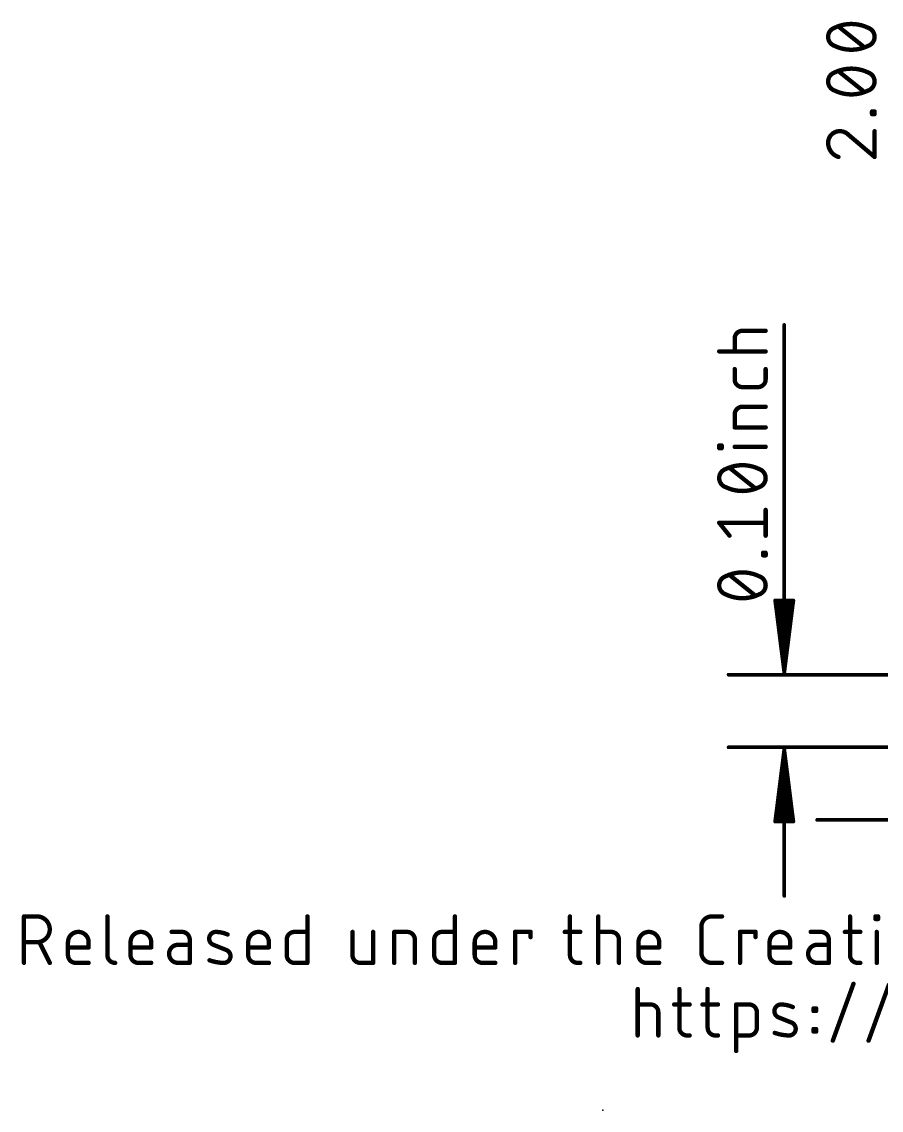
# Model space of a CAD drawing. Extents: x -33 to 53.6, y -13.2 to 65.9.
# Drawn here: x -33.02 to -2.96, y -12.7 to 25.39 of the extents above; entities that cross this region are included whole.
import ezdxf

# ---------------------------------------------------------------- set-up
doc = ezdxf.new("R2010")
doc.units = 0
for name, color, linetype in [('23', 53, 'CONTINUOUS'), ('47', 253, 'CONTINUOUS'), ('51', 253, 'CONTINUOUS')]:
    doc.layers.add(name, color=color, linetype=linetype)

msp = doc.modelspace()

# ---------------------------------------------------------------- linework, layer by layer
at = {"layer": '23'}
msp.add_point((-12.7, -12.7), dxfattribs=at)
at = {"layer": '47'}
for points, const_width in [([(-4.5905, 25.1754, 0.3205), (-4.8163, 24.8593)], 0.1524), ([(-4.0035, 25.3108, 0.1139), (-4.5905, 25.1754)], 0.1524), ([(-4.6072, 25.2096, 1), (-4.5738, 25.1411)], 0.0762), ([(-4.5782, 25.1393, 1), (-4.6029, 25.2114)], 0.0762), ([(-4.4313, 25.2503, 1), (-4.4789, 25.1908)], 0.0762), ([(-3.4165, 25.1754, 0.1139), (-4.0035, 25.3108)], 0.1524), ([(-4.0035, 25.3489, 1), (-4.0035, 25.2727)], 0.0762), ([(-4.0035, 25.2727, 1), (-4.0035, 25.3489)], 0.0762), ([(-3.1907, 24.8593, 0.3205), (-3.4165, 25.1754)], 0.1524), ([(-3.4041, 25.2114, 1), (-3.4288, 25.1393)], 0.0762), ([(-3.4332, 25.1411, 1), (-3.3998, 25.2096)], 0.0762), ([(-4.8163, 24.8593, 0.3205), (-4.5905, 24.5432)], 0.1524), ([(-4.7782, 24.8593, 1), (-4.8544, 24.8593)], 0.0762), ([(-4.8544, 24.8593, 1), (-4.7782, 24.8593)], 0.0762), ([(-3.4165, 24.5432, 0.3205), (-3.1907, 24.8593)], 0.1524), ([(-3.1526, 24.8593, 1), (-3.2288, 24.8593)], 0.0762), ([(-3.2288, 24.8593, 1), (-3.1526, 24.8593)], 0.0762), ([(-4.5905, 24.5432, 0.1139), (-4.0035, 24.4077)], 0.1524), ([(-4.5738, 24.5774, 1), (-4.6072, 24.5089)], 0.0762), ([(-4.6029, 24.5071, 1), (-4.5782, 24.5792)], 0.0762), ([(-4.0035, 24.4077, 0.1139), (-3.4165, 24.5432)], 0.1524), ([(-4.0035, 24.4458, 1), (-4.0035, 24.3696)], 0.0762), ([(-4.0035, 24.3696, 1), (-4.0035, 24.4458)], 0.0762), ([(-3.5757, 24.4683, 1), (-3.5281, 24.5278)], 0.0762), ([(-3.4288, 24.5792, 1), (-3.4041, 24.5071)], 0.0762), ([(-3.3998, 24.5089, 1), (-3.4332, 24.5774)], 0.0762), ([(-4.5905, 23.6122, 0.3205), (-4.8163, 23.2962)], 0.1524), ([(-4.0035, 23.7477, 0.1139), (-4.5905, 23.6122)], 0.1524), ([(-4.6072, 23.6465, 1), (-4.5738, 23.578)], 0.0762), ([(-4.5782, 23.5762, 1), (-4.6029, 23.6483)], 0.0762), ([(-4.4313, 23.6871, 1), (-4.4789, 23.6276)], 0.0762), ([(-3.4165, 23.6122, 0.1139), (-4.0035, 23.7477)], 0.1524), ([(-4.0035, 23.7858, 1), (-4.0035, 23.7096)], 0.0762), ([(-4.0035, 23.7096, 1), (-4.0035, 23.7858)], 0.0762), ([(-3.4041, 23.6483, 1), (-3.4288, 23.5762)], 0.0762), ([(-3.1907, 23.2962, 0.3205), (-3.4165, 23.6122)], 0.1524), ([(-3.4332, 23.578, 1), (-3.3998, 23.6465)], 0.0762), ([(-4.8163, 23.2962, 0.3205), (-4.5905, 22.9801)], 0.1524), ([(-4.7782, 23.2962, 1), (-4.8544, 23.2961)], 0.0762), ([(-4.8544, 23.2961, 1), (-4.7782, 23.2962)], 0.0762), ([(-3.4165, 22.9801, 0.3205), (-3.1907, 23.2962)], 0.1524), ([(-3.1526, 23.2962, 1), (-3.2288, 23.2961)], 0.0762), ([(-3.2288, 23.2962, 1), (-3.1526, 23.2961)], 0.0762), ([(-4.5905, 22.9801, 0.1139), (-4.0035, 22.8446)], 0.1524), ([(-4.5738, 23.0143, 1), (-4.6072, 22.9458)], 0.0762), ([(-4.6029, 22.944, 1), (-4.5782, 23.0161)], 0.0762), ([(-4.0035, 22.8446, 0.1139), (-3.4165, 22.9801)], 0.1524), ([(-4.0035, 22.8827, 1), (-4.0035, 22.8065)], 0.0762), ([(-4.0035, 22.8065, 1), (-4.0035, 22.8827)], 0.0762), ([(-3.5757, 22.9052, 1), (-3.5281, 22.9647)], 0.0762), ([(-3.4288, 23.0161, 1), (-3.4041, 22.944)], 0.0762), ([(-3.3998, 22.9458, 1), (-3.4332, 23.0143)], 0.0762), ([(-3.2429, 22.2471, 1), (-3.3191, 22.2471)], 0.0762), ([(-3.281, 22.2852, 1), (-3.281, 22.209)], 0.0762), ([(-3.281, 22.1949, 1), (-3.281, 22.1187)], 0.0762), ([(-3.3191, 22.1568, 1), (-3.2429, 22.1568)], 0.0762), ([(-3.1526, 22.2471, 1), (-3.2288, 22.2471)], 0.0762), ([(-3.2288, 22.1568, 1), (-3.1526, 22.1568)], 0.0762), ([(-3.1907, 22.209, 1), (-3.1907, 22.2852)], 0.0762), ([(-3.1907, 22.1187, 1), (-3.1907, 22.1949)], 0.0762), ([(-4.4099, 21.5593, 0.4142), (-4.8163, 21.1529)], 0.1524), ([(-4.0938, 21.4239, 0.2053), (-4.4099, 21.5593)], 0.1524), ([(-4.4099, 21.5974, 1), (-4.4099, 21.5212)], 0.0762), ([(-4.4099, 21.5212, 1), (-4.4099, 21.5974)], 0.0762), ([(-4.0691, 21.4529, 1), (-4.1185, 21.3948)], 0.0762), ([(-4.1214, 21.3976, 1), (-4.0662, 21.4501)], 0.0762), ([(-3.1526, 21.5593, 1), (-3.2288, 21.5593)], 0.0762), ([(-4.8163, 21.1529, 0.3252), (-4.4551, 20.6562)], 0.1524), ([(-4.7782, 21.1529, 1), (-4.8544, 21.1529)], 0.0762), ([(-4.8544, 21.1529, 1), (-4.7782, 21.1529)], 0.0762), ([(-4.4668, 20.62, 1), (-4.4433, 20.6925)], 0.0762), ([(-3.2288, 20.6562, 1), (-3.1526, 20.6562)], 0.0762), ([(-3.2154, 20.6272, 1), (-3.166, 20.6853)], 0.0762), ([(-7.8135, 14.5741, 0.4142), (-8.0844, 14.3031)], 0.1524), ([(-7.8135, 14.6122, 1), (-7.8135, 14.536)], 0.0762), ([(-7.8135, 14.536, 1), (-7.8135, 14.6122)], 0.0762), ([(-7.0007, 14.536, 1), (-7.0007, 14.6122)], 0.0762), ([(-6.3175, 14.7799, 1), (-6.3825, 14.7799)], 0.065), ([(-8.0463, 14.3031, 1), (-8.1225, 14.3031)], 0.0762), ([(-8.1225, 14.3031, 1), (-8.0463, 14.3031)], 0.0762), ([(-8.6263, 13.8897, 1), (-8.6263, 13.8135)], 0.0762), ([(-8.1225, 13.8516, 1), (-8.0463, 13.8516)], 0.0762), ([(-7.0007, 13.8135, 1), (-7.0007, 13.8897)], 0.0762), ([(-8.0463, 13.235, 1), (-8.1225, 13.235)], 0.0762), ([(-8.0844, 12.8738, 0.4142), (-7.8135, 12.6028)], 0.1524), ([(-8.0463, 12.8738, 1), (-8.1225, 12.8738)], 0.0762), ([(-7.2716, 12.6028, 0.4142), (-7.0007, 12.8738)], 0.1524), ([(-6.9626, 13.235, 1), (-7.0388, 13.235)], 0.0762), ([(-6.9626, 12.8738, 1), (-7.0388, 12.8738)], 0.0762), ([(-8.1225, 12.8738, 1), (-8.0463, 12.8738)], 0.0762), ([(-7.8135, 12.6409, 1), (-7.8135, 12.5647)], 0.0762), ([(-7.8135, 12.5647, 1), (-7.8135, 12.6409)], 0.0762), ([(-7.2716, 12.6409, 1), (-7.2716, 12.5647)], 0.0762), ([(-7.2716, 12.5647, 1), (-7.2716, 12.6409)], 0.0762), ([(-7.0388, 12.8738, 1), (-6.9626, 12.8738)], 0.0762), ([(-7.8135, 11.9168, 0.4142), (-8.0844, 11.6458)], 0.1524), ([(-7.8135, 11.9549, 1), (-7.8135, 11.8787)], 0.0762), ([(-7.8135, 11.8787, 1), (-7.8135, 11.9549)], 0.0762), ([(-7.0007, 11.8787, 1), (-7.0007, 11.9549)], 0.0762), ([(-8.0463, 11.6458, 1), (-8.1225, 11.6458)], 0.0762), ([(-8.1225, 11.6458, 1), (-8.0463, 11.6458)], 0.0762), ([(-8.0844, 11.2324, 1), (-8.0844, 11.1562)], 0.0762), ([(-8.1225, 11.1943, 1), (-8.0463, 11.1943)], 0.0762), ([(-7.0007, 11.1562, 1), (-7.0007, 11.2324)], 0.0762), ([(-8.5882, 10.5586, 1), (-8.6644, 10.5586)], 0.0762), ([(-8.6263, 10.5967, 1), (-8.6263, 10.5205)], 0.0762), ([(-8.6263, 10.5064, 1), (-8.6263, 10.4302)], 0.0762), ([(-8.6644, 10.4683, 1), (-8.5882, 10.4683)], 0.0762), ([(-8.4979, 10.5586, 1), (-8.5741, 10.5586)], 0.0762), ([(-8.5741, 10.4683, 1), (-8.4979, 10.4683)], 0.0762), ([(-8.536, 10.5205, 1), (-8.536, 10.5967)], 0.0762), ([(-8.536, 10.4302, 1), (-8.536, 10.5064)], 0.0762), ([(-8.0844, 10.5515, 1), (-8.0844, 10.4753)], 0.0762), ([(-7.0007, 10.4753, 1), (-7.0007, 10.5515)], 0.0762), ([(-7.8135, 9.8708, 0.1139), (-8.4005, 9.7353)], 0.1524), ([(-7.2265, 9.7353, 0.1139), (-7.8135, 9.8708)], 0.1524), ([(-7.8135, 9.9089, 1), (-7.8135, 9.8327)], 0.0762), ([(-7.8135, 9.8327, 1), (-7.8135, 9.9089)], 0.0762), ([(-8.4005, 9.7353, 0.3205), (-8.6263, 9.4192)], 0.1524), ([(-8.4172, 9.7696, 1), (-8.3838, 9.7011)], 0.0762), ([(-8.3882, 9.6993, 1), (-8.4129, 9.7714)], 0.0762), ([(-8.2413, 9.8102, 1), (-8.2889, 9.7507)], 0.0762), ([(-7.2141, 9.7714, 1), (-7.2388, 9.6993)], 0.0762), ([(-7.0007, 9.4192, 0.3205), (-7.2265, 9.7353)], 0.1524), ([(-7.2432, 9.7011, 1), (-7.2098, 9.7696)], 0.0762), ([(-8.6263, 9.4192, 0.3205), (-8.4005, 9.1032)], 0.1524), ([(-8.5882, 9.4192, 1), (-8.6644, 9.4192)], 0.0762), ([(-8.6644, 9.4192, 1), (-8.5882, 9.4192)], 0.0762), ([(-8.4005, 9.1032, 0.1139), (-7.8135, 8.9677)], 0.1524), ([(-8.3838, 9.1374, 1), (-8.4172, 9.0689)], 0.0762), ([(-8.4129, 9.0671, 1), (-8.3882, 9.1392)], 0.0762), ([(-7.8135, 8.9677, 0.1139), (-7.2265, 9.1032)], 0.1524), ([(-7.2265, 9.1032, 0.3205), (-7.0007, 9.4192)], 0.1524), ([(-7.2388, 9.1392, 1), (-7.2141, 9.0671)], 0.0762), ([(-7.2098, 9.0689, 1), (-7.2432, 9.1374)], 0.0762), ([(-6.9626, 9.4192, 1), (-7.0388, 9.4192)], 0.0762), ([(-7.0388, 9.4192, 1), (-6.9626, 9.4192)], 0.0762), ([(-7.8135, 9.0058, 1), (-7.8135, 8.9296)], 0.0762), ([(-7.8135, 8.9296, 1), (-7.8135, 9.0058)], 0.0762), ([(-7.3857, 9.0282, 1), (-7.3381, 9.0878)], 0.0762), ([(-6.9626, 8.3077, 1), (-7.0388, 8.3077)], 0.0762), ([(-8.5965, 7.8799, 1), (-8.6561, 7.8323)], 0.0762), ([(-8.6263, 7.8942, 1), (-8.6263, 7.818)], 0.0762), ([(-7.0007, 7.818, 1), (-7.0007, 7.8942)], 0.0762), ([(-8.2948, 7.3808, 1), (-8.2353, 7.4284)], 0.0762), ([(-7.0388, 7.4046, 1), (-6.9626, 7.4046)], 0.0762), ([(-7.0529, 6.8071, 1), (-7.1291, 6.8071)], 0.0762), ([(-7.091, 6.8452, 1), (-7.091, 6.769)], 0.0762), ([(-6.9626, 6.8071, 1), (-7.0388, 6.8071)], 0.0762), ([(-7.0007, 6.769, 1), (-7.0007, 6.8452)], 0.0762), ([(-7.091, 6.7549, 1), (-7.091, 6.6787)], 0.0762), ([(-7.1291, 6.7168, 1), (-7.0529, 6.7168)], 0.0762), ([(-7.0388, 6.7168, 1), (-6.9626, 6.7168)], 0.0762), ([(-7.0007, 6.6787, 1), (-7.0007, 6.7549)], 0.0762), ([(-7.8135, 6.1193, 0.1139), (-8.4005, 5.9838)], 0.1524), ([(-8.2413, 6.0588, 1), (-8.2889, 5.9992)], 0.0762), ([(-7.2265, 5.9838, 0.1139), (-7.8135, 6.1193)], 0.1524), ([(-7.8135, 6.1574, 1), (-7.8135, 6.0812)], 0.0762), ([(-7.8135, 6.0812, 1), (-7.8135, 6.1574)], 0.0762), ([(-8.4005, 5.9838, 0.3205), (-8.6263, 5.6678)], 0.1524), ([(-8.6263, 5.6678, 0.3205), (-8.4005, 5.3517)], 0.1524), ([(-8.5882, 5.6678, 1), (-8.6644, 5.6678)], 0.0762), ([(-8.4172, 6.0181, 1), (-8.3838, 5.9496)], 0.0762), ([(-8.3882, 5.9478, 1), (-8.4129, 6.0199)], 0.0762), ([(-7.2141, 6.0199, 1), (-7.2388, 5.9478)], 0.0762), ([(-7.0007, 5.6678, 0.3205), (-7.2265, 5.9838)], 0.1524), ([(-7.2265, 5.3517, 0.3205), (-7.0007, 5.6678)], 0.1524), ([(-7.2432, 5.9496, 1), (-7.2098, 6.0181)], 0.0762), ([(-6.9626, 5.6678, 1), (-7.0388, 5.6678)], 0.0762), ([(-8.6644, 5.6678, 1), (-8.5882, 5.6678)], 0.0762), ([(-8.4005, 5.3517, 0.1139), (-7.8135, 5.2162)], 0.1524), ([(-8.3838, 5.3859, 1), (-8.4172, 5.3174)], 0.0762), ([(-8.4129, 5.3156, 1), (-8.3882, 5.3877)], 0.0762), ([(-7.8135, 5.2162, 0.1139), (-7.2265, 5.3517)], 0.1524), ([(-7.3857, 5.2768, 1), (-7.3381, 5.3363)], 0.0762), ([(-7.2388, 5.3877, 1), (-7.2141, 5.3156)], 0.0762), ([(-7.2098, 5.3174, 1), (-7.2432, 5.3859)], 0.0762), ([(-7.0388, 5.6678, 1), (-6.9626, 5.6678)], 0.0762), ([(-7.8135, 5.2543, 1), (-7.8135, 5.1781)], 0.0762), ([(-7.8135, 5.1781, 1), (-7.8135, 5.2543)], 0.0762), ([(-6.637, 5.1441, 1), (-6.7015, 5.1359)], 0.065), ([(-6.6692, 5.1725, 1), (-6.6692, 5.1075)], 0.065), ([(-6.5777, 5.1433, 1), (-6.6423, 5.1367)], 0.065), ([(-6.4475, 5.1417, 1), (-6.5125, 5.1383)], 0.065), ([(-6.1875, 5.1383, 1), (-6.2525, 5.1417)], 0.065), ([(-6.0577, 5.1367, 1), (-6.1223, 5.1433)], 0.065), ([(-5.9985, 5.1359, 1), (-6.063, 5.1441)], 0.065), ([(-6.0308, 5.1075, 1), (-6.0308, 5.1725)], 0.065), ([(-8.3, 2.5725, 1), (-8.3, 2.5075)], 0.065), ([(-6.3822, 2.6091, 1), (-6.3178, 2.6009)], 0.065), ([(-6.3823, 2.6083, 1), (-6.3177, 2.6017)], 0.065), ([(-6.3825, 2.6033, 1), (-6.3175, 2.6067)], 0.065), ([(-6.3825, 2.6067, 1), (-6.3175, 2.6033)], 0.065), ([(-6.3825, 2.605, 1), (-6.3175, 2.605)], 0.065), ([(-6.3823, 2.6017, 1), (-6.3177, 2.6083)], 0.065), ([(-6.3822, 2.6009, 1), (-6.3178, 2.6091)], 0.065), ([(-8.3, 0.0325, 1), (-8.3, -0.0325)], 0.065), ([(-6.3175, -0.065, 1), (-6.3825, -0.065)], 0.065), ([(-6.3175, -0.0667, 1), (-6.3825, -0.0633)], 0.065), ([(-6.3175, -0.0633, 1), (-6.3825, -0.0667)], 0.065), ([(-4.49, 0.0325, 1), (-4.49, -0.0325)], 0.065), ([(-6.3178, -0.0609, 1), (-6.3822, -0.0691)], 0.065), ([(-6.3177, -0.0617, 1), (-6.3823, -0.0683)], 0.065), ([(-6.3177, -0.0683, 1), (-6.3823, -0.0617)], 0.065), ([(-6.3178, -0.0691, 1), (-6.3822, -0.0609)], 0.065), ([(-6.7015, -2.5959, 1), (-6.637, -2.6041)], 0.065), ([(-6.6692, -2.5675, 1), (-6.6692, -2.6325)], 0.065), ([(-6.6423, -2.5967, 1), (-6.5777, -2.6033)], 0.065), ([(-6.5125, -2.5983, 1), (-6.4475, -2.6017)], 0.065), ([(-6.2525, -2.6017, 1), (-6.1875, -2.5983)], 0.065), ([(-6.1223, -2.6033, 1), (-6.0577, -2.5967)], 0.065), ([(-6.063, -2.6041, 1), (-5.9985, -2.5959)], 0.065), ([(-6.0308, -2.6325, 1), (-6.0308, -2.5675)], 0.065), ([(-5.2, -2.5075, 1), (-5.2, -2.5725)], 0.065), ([(-6.3825, -5.2, 1), (-6.3175, -5.2)], 0.065)]:
    msp.add_lwpolyline(points, format="xyb", dxfattribs=dict(at, const_width=const_width))
for points, const_width in [([(-3.5519, 24.498), (-4.4551, 25.2205)], 0.1524), ([(-3.5519, 22.9349), (-4.4551, 23.6574)], 0.1524), ([(-3.281, 22.1568), (-3.281, 22.2471)], 0.1524), ([(-3.281, 22.2471), (-3.1907, 22.2471)], 0.1524), ([(-3.1907, 22.1568), (-3.281, 22.1568)], 0.1524), ([(-3.1907, 22.2471), (-3.1907, 22.1568)], 0.1524), ([(-4.0938, 21.4239), (-3.1907, 20.6562)], 0.1524), ([(-3.1907, 20.6562), (-3.1907, 21.5593)], 0.1524), ([(-7.8135, 14.5741), (-7.0007, 14.5741)], 0.1524), ([(-6.35, 2.605), (-6.35, 14.7799)], 0.13), ([(-8.0844, 13.8516), (-8.0844, 14.3031)], 0.1524), ([(-7.0007, 13.8516), (-8.6263, 13.8516)], 0.1524), ([(-8.0844, 12.8738), (-8.0844, 13.235)], 0.1524), ([(-7.0007, 13.235), (-7.0007, 12.8738)], 0.1524), ([(-7.2716, 12.6028), (-7.8135, 12.6028)], 0.1524), ([(-7.8135, 11.9168), (-7.0007, 11.9168)], 0.1524), ([(-8.0844, 11.1943), (-8.0844, 11.6458)], 0.1524), ([(-7.0007, 11.1943), (-8.0844, 11.1943)], 0.1524), ([(-8.6263, 10.4683), (-8.6263, 10.5586)], 0.1524), ([(-8.6263, 10.5586), (-8.536, 10.5586)], 0.1524), ([(-8.536, 10.4683), (-8.6263, 10.4683)], 0.1524), ([(-8.536, 10.5586), (-8.536, 10.4683)], 0.1524), ([(-7.0007, 10.5134), (-8.0844, 10.5134)], 0.1524), ([(-7.3619, 9.058), (-8.2651, 9.7805)], 0.1524), ([(-7.0007, 7.4046), (-7.0007, 8.3077)], 0.1524), ([(-8.2651, 7.4046), (-8.6263, 7.8561)], 0.1524), ([(-8.6263, 7.8561), (-7.0007, 7.8561)], 0.1524), ([(-7.091, 6.7168), (-7.091, 6.8071)], 0.1524), ([(-7.091, 6.8071), (-7.0007, 6.8071)], 0.1524), ([(-7.0007, 6.8071), (-7.0007, 6.7168)], 0.1524), ([(-7.0007, 6.7168), (-7.091, 6.7168)], 0.1524), ([(-7.3619, 5.3065), (-8.2651, 6.029)], 0.1524), ([(-6.35, 2.605), (-6.6692, 5.14)], 0.13), ([(-6.6692, 5.14), (-6.0308, 5.14)], 0.13), ([(-6.35, 2.605), (-6.61, 5.14)], 0.13), ([(-6.35, 2.605), (-6.48, 5.14)], 0.13), ([(-6.0308, 5.14), (-6.35, 2.605)], 0.13), ([(-6.22, 5.14), (-6.35, 2.605)], 0.13), ([(-6.09, 5.14), (-6.35, 2.605)], 0.13), ([(2.54, 2.54), (-8.3, 2.54)], 0.13), ([(2.54, 0), (-8.3, 0)], 0.13), ([(-6.35, -0.065), (-6.6692, -2.6)], 0.13), ([(-6.35, -0.065), (-6.61, -2.6)], 0.13), ([(-6.35, -0.065), (-6.48, -2.6)], 0.13), ([(-6.35, -0.065), (-6.35, -5.2)], 0.13), ([(-6.0308, -2.6), (-6.35, -0.065)], 0.13), ([(-6.22, -2.6), (-6.35, -0.065)], 0.13), ([(-6.09, -2.6), (-6.35, -0.065)], 0.13), ([(0, 0), (-4.49, 0)], 0.13), ([(-6.6692, -2.6), (-6.0308, -2.6)], 0.13), ([(-0.065, -2.54), (-5.2, -2.54)], 0.13)]:
    msp.add_lwpolyline(points, dxfattribs=dict(at, const_width=const_width))
at = {"layer": '51', "const_width": 0.1524}
for points in [[(-32.9438, -7.5438), (-32.9438, -5.9182)], [(-32.9438, -5.9182), (-32.4922, -5.9182)], [(-30.0253, -5.9182), (-30.0253, -7.2729)], [(-23.0293, -5.9182), (-23.0293, -7.5438)], [(-17.871, -5.9182), (-17.871, -7.5438)], [(-13.8459, -5.9182), (-13.8459, -7.2729)], [(-12.8547, -7.5438), (-12.8547, -5.9182)], [(-8.8883, -5.9182), (-8.5271, -5.9182)], [(-4.0503, -5.9182), (-4.0503, -7.2729)], [(-3.1599, -6.0085), (-3.1599, -5.9182)], [(-3.1599, -5.9182), (-3.0696, -5.9182)], [(-3.0696, -6.0085), (-3.1599, -6.0085)], [(-3.0696, -5.9182), (-3.0696, -6.0085)], [(-27.4164, -6.4601), (-27.7777, -6.4601)], [(-23.4808, -6.4601), (-23.0293, -6.4601)], [(-21.4519, -6.4601), (-21.4519, -7.2729)], [(-20.7294, -7.5438), (-20.7294, -6.4601)], [(-19.9929, -7.5438), (-19.9929, -6.4601)], [(-19.9929, -6.4601), (-19.5414, -6.4601)], [(-18.3225, -6.4601), (-17.871, -6.4601)], [(-15.764, -7.5438), (-15.764, -6.4601)], [(-15.764, -6.4601), (-15.2222, -6.4601)], [(-15.2222, -6.4601), (-15.2222, -6.6407)], [(-14.0265, -6.4601), (-13.4846, -6.4601)], [(-12.8547, -6.4601), (-12.4031, -6.4601)], [(-9.2496, -7.1826), (-9.2496, -6.2794)], [(-7.8963, -7.5438), (-7.8963, -6.4601)], [(-7.8963, -6.4601), (-7.3545, -6.4601)], [(-7.3545, -6.4601), (-7.3545, -6.6407)], [(-5.0638, -6.4601), (-5.425, -6.4601)], [(-4.2309, -6.4601), (-3.6891, -6.4601)], [(-3.1147, -7.5438), (-3.1147, -6.4601)], [(-32.4922, -6.8213), (-32.9438, -6.8213)], [(-32.0407, -7.5438), (-32.4019, -6.8213)], [(-31.4037, -7.2729), (-31.4037, -6.8213)], [(-30.6812, -6.8213), (-30.6812, -7.0019)], [(-29.2154, -7.2729), (-29.2154, -6.8213)], [(-28.4929, -6.8213), (-28.4929, -7.0019)], [(-27.1455, -6.9116), (-27.5519, -6.9116)], [(-27.1455, -7.5438), (-27.1455, -6.731)], [(-25.8668, -7.0922), (-26.3184, -6.9116)], [(-25.0991, -7.2729), (-25.0991, -6.8213)], [(-24.3767, -6.8213), (-24.3767, -7.0019)], [(-23.7518, -7.2729), (-23.7518, -6.731)], [(-19.2705, -6.731), (-19.2705, -7.5438)], [(-18.5935, -7.2729), (-18.5935, -6.731)], [(-17.1793, -7.2729), (-17.1793, -6.8213)], [(-16.4568, -6.8213), (-16.4568, -7.0019)], [(-12.1322, -6.731), (-12.1322, -7.5438)], [(-11.4479, -7.2729), (-11.4479, -6.8213)], [(-10.7254, -6.8213), (-10.7254, -7.0019)], [(-6.8627, -7.2729), (-6.8627, -6.8213)], [(-6.1402, -6.8213), (-6.1402, -7.0019)], [(-4.7929, -6.9116), (-5.1993, -6.9116)], [(-4.7929, -7.5438), (-4.7929, -6.731)], [(-30.6812, -7.0019), (-31.4037, -7.0019)], [(-28.4929, -7.0019), (-29.2154, -7.0019)], [(-24.3767, -7.0019), (-25.0991, -7.0019)], [(-16.4568, -7.0019), (-17.1793, -7.0019)], [(-10.7254, -7.0019), (-11.4479, -7.0019)], [(-6.1402, -7.0019), (-6.8627, -7.0019)], [(-30.6812, -7.5438), (-31.1328, -7.5438)], [(-28.4929, -7.5438), (-28.9444, -7.5438)], [(-27.5519, -7.5438), (-27.1455, -7.5438)], [(-24.3767, -7.5438), (-24.8282, -7.5438)], [(-23.0293, -7.5438), (-23.4808, -7.5438)], [(-21.1809, -7.5438), (-20.7294, -7.5438)], [(-17.871, -7.5438), (-18.3225, -7.5438)], [(-16.4568, -7.5438), (-16.9084, -7.5438)], [(-13.5749, -7.5438), (-13.4846, -7.5438)], [(-10.7254, -7.5438), (-11.177, -7.5438)], [(-8.5271, -7.5438), (-8.8883, -7.5438)], [(-6.1402, -7.5438), (-6.5918, -7.5438)], [(-5.1993, -7.5438), (-4.7929, -7.5438)], [(-3.7794, -7.5438), (-3.6891, -7.5438)], [(-4.6519, -10.2644), (-3.9294, -8.2776)], [(-3.4014, -10.2644), (-2.6789, -8.2776)], [(-11.4775, -10.0838), (-11.4775, -8.4582)], [(-10.0198, -8.4582), (-10.0198, -9.8129)], [(-9.0298, -8.4582), (-9.0298, -9.8129)], [(-11.4775, -9.0001), (-11.026, -9.0001)], [(-10.2004, -9.0001), (-9.6586, -9.0001)], [(-9.2105, -9.0001), (-8.6686, -9.0001)], [(-8.0313, -10.6257), (-8.0313, -9.0001)], [(-8.0313, -9.0001), (-7.5798, -9.0001)], [(-5.3258, -9.2258), (-5.3258, -9.1355)], [(-5.3258, -9.1355), (-5.2355, -9.1355)], [(-5.2355, -9.1355), (-5.2355, -9.2258)], [(-10.755, -9.271), (-10.755, -10.0838)], [(-7.3088, -9.271), (-7.3088, -9.8129)], [(-6.0969, -9.6322), (-6.5485, -9.4516)], [(-5.2355, -9.2258), (-5.3258, -9.2258)], [(-5.3258, -9.9483), (-5.3258, -9.858)], [(-5.3258, -9.858), (-5.2355, -9.858)], [(-5.2355, -9.9483), (-5.3258, -9.9483)], [(-5.2355, -9.858), (-5.2355, -9.9483)], [(-9.7489, -10.0838), (-9.6586, -10.0838)], [(-8.7589, -10.0838), (-8.6686, -10.0838)], [(-7.5798, -10.0838), (-8.0313, -10.0838)]]:
    msp.add_lwpolyline(points, dxfattribs=at)
at = {"layer": '51'}
for points, const_width in [([(-32.9057, -5.9182, 1), (-32.9819, -5.9182)], 0.0762), ([(-32.9438, -5.8801, 1), (-32.9438, -5.9563)], 0.0762), ([(-32.4922, -6.8213, 1), (-32.4922, -5.9182)], 0.1524), ([(-32.4922, -5.8801, 1), (-32.4922, -5.9563)], 0.0762), ([(-32.4922, -5.9563, 1), (-32.4922, -5.8801)], 0.0762), ([(-29.9872, -5.9182, 1), (-30.0634, -5.9182)], 0.0762), ([(-22.9912, -5.9182, 1), (-23.0674, -5.9182)], 0.0762), ([(-17.8329, -5.9182, 1), (-17.9091, -5.9182)], 0.0762), ([(-13.8078, -5.9182, 1), (-13.884, -5.9182)], 0.0762), ([(-12.8166, -5.9182, 1), (-12.8928, -5.9182)], 0.0762), ([(-8.8883, -5.9182, 0.4142), (-9.2496, -6.2794)], 0.1524), ([(-8.8883, -5.8801, 1), (-8.8883, -5.9563)], 0.0762), ([(-8.8883, -5.9563, 1), (-8.8883, -5.8801)], 0.0762), ([(-8.5271, -5.9563, 1), (-8.5271, -5.8801)], 0.0762), ([(-4.0122, -5.9182, 1), (-4.0884, -5.9182)], 0.0762), ([(-3.1218, -5.9182, 1), (-3.198, -5.9182)], 0.0762), ([(-3.1599, -5.8801, 1), (-3.1599, -5.9563)], 0.0762), ([(-3.1599, -5.9704, 1), (-3.1599, -6.0466)], 0.0762), ([(-3.198, -6.0085, 1), (-3.1218, -6.0085)], 0.0762), ([(-3.0315, -5.9182, 1), (-3.1077, -5.9182)], 0.0762), ([(-3.1077, -6.0085, 1), (-3.0315, -6.0085)], 0.0762), ([(-3.0696, -5.9563, 1), (-3.0696, -5.8801)], 0.0762), ([(-3.0696, -6.0466, 1), (-3.0696, -5.9704)], 0.0762), ([(-30.6812, -6.8213, 1), (-31.4037, -6.8213)], 0.1524), ([(-28.4929, -6.8213, 1), (-29.2154, -6.8213)], 0.1524), ([(-27.7777, -6.422, 1), (-27.7777, -6.4982)], 0.0762), ([(-27.1455, -6.731, 0.4142), (-27.4164, -6.4601)], 0.1524), ([(-27.4164, -6.422, 1), (-27.4164, -6.4982)], 0.0762), ([(-27.4164, -6.4982, 1), (-27.4164, -6.422)], 0.0762), ([(-26.2281, -6.4601, 0.8318), (-26.3184, -6.9116)], 0.1524), ([(-25.8217, -6.5504, 0.1026), (-26.2281, -6.4601)], 0.1524), ([(-26.2275, -6.422, 1), (-26.2286, -6.4982)], 0.0762), ([(-26.2286, -6.4982, 1), (-26.2275, -6.422)], 0.0762), ([(-24.3767, -6.8213, 1), (-25.0991, -6.8213)], 0.1524), ([(-23.4808, -6.4601, 0.4142), (-23.7518, -6.731)], 0.1524), ([(-23.4808, -6.422, 1), (-23.4808, -6.4982)], 0.0762), ([(-23.4808, -6.4982, 1), (-23.4808, -6.422)], 0.0762), ([(-23.0293, -6.4982, 1), (-23.0293, -6.422)], 0.0762), ([(-21.4138, -6.4601, 1), (-21.49, -6.4601)], 0.0762), ([(-20.6913, -6.4601, 1), (-20.7675, -6.4601)], 0.0762), ([(-19.9548, -6.4601, 1), (-20.031, -6.4601)], 0.0762), ([(-19.9929, -6.422, 1), (-19.9929, -6.4982)], 0.0762), ([(-19.2705, -6.731, 0.4142), (-19.5414, -6.4601)], 0.1524), ([(-19.5414, -6.422, 1), (-19.5414, -6.4982)], 0.0762), ([(-19.5414, -6.4982, 1), (-19.5414, -6.422)], 0.0762), ([(-18.3225, -6.4601, 0.4142), (-18.5935, -6.731)], 0.1524), ([(-18.3225, -6.422, 1), (-18.3225, -6.4982)], 0.0762), ([(-18.3225, -6.4982, 1), (-18.3225, -6.422)], 0.0762), ([(-17.871, -6.4982, 1), (-17.871, -6.422)], 0.0762), ([(-16.4568, -6.8213, 1), (-17.1793, -6.8213)], 0.1524), ([(-15.7259, -6.4601, 1), (-15.8021, -6.4601)], 0.0762), ([(-15.764, -6.422, 1), (-15.764, -6.4982)], 0.0762), ([(-15.1841, -6.4601, 1), (-15.2603, -6.4601)], 0.0762), ([(-15.2222, -6.4982, 1), (-15.2222, -6.422)], 0.0762), ([(-14.0265, -6.422, 1), (-14.0265, -6.4982)], 0.0762), ([(-13.4846, -6.4982, 1), (-13.4846, -6.422)], 0.0762), ([(-12.8547, -6.422, 1), (-12.8547, -6.4982)], 0.0762), ([(-12.1322, -6.731, 0.4142), (-12.4031, -6.4601)], 0.1524), ([(-12.4031, -6.422, 1), (-12.4031, -6.4982)], 0.0762), ([(-12.4031, -6.4982, 1), (-12.4031, -6.422)], 0.0762), ([(-10.7254, -6.8213, 1), (-11.4479, -6.8213)], 0.1524), ([(-9.2115, -6.2794, 1), (-9.2877, -6.2794)], 0.0762), ([(-9.2877, -6.2794, 1), (-9.2115, -6.2794)], 0.0762), ([(-7.8582, -6.4601, 1), (-7.9344, -6.4601)], 0.0762), ([(-7.8963, -6.422, 1), (-7.8963, -6.4982)], 0.0762), ([(-7.3164, -6.4601, 1), (-7.3926, -6.4601)], 0.0762), ([(-7.3545, -6.4982, 1), (-7.3545, -6.422)], 0.0762), ([(-6.1402, -6.8213, 1), (-6.8627, -6.8213)], 0.1524), ([(-5.425, -6.422, 1), (-5.425, -6.4982)], 0.0762), ([(-4.7929, -6.731, 0.4142), (-5.0638, -6.4601)], 0.1524), ([(-5.0638, -6.422, 1), (-5.0638, -6.4982)], 0.0762), ([(-5.0638, -6.4982, 1), (-5.0638, -6.422)], 0.0762), ([(-4.2309, -6.422, 1), (-4.2309, -6.4982)], 0.0762), ([(-3.6891, -6.4982, 1), (-3.6891, -6.422)], 0.0762), ([(-3.0766, -6.4601, 1), (-3.1528, -6.4601)], 0.0762), ([(-32.9438, -6.7832, 1), (-32.9438, -6.8594)], 0.0762), ([(-32.4922, -6.7832, 1), (-32.4922, -6.8594)], 0.0762), ([(-32.4922, -6.8594, 1), (-32.4922, -6.7832)], 0.0762), ([(-32.3679, -6.8043, 1), (-32.436, -6.8384)], 0.0762), ([(-31.3656, -6.8213, 1), (-31.4418, -6.8213)], 0.0762), ([(-31.4418, -6.8213, 1), (-31.3656, -6.8213)], 0.0762), ([(-30.6431, -6.8213, 1), (-30.7193, -6.8213)], 0.0762), ([(-30.7193, -6.8213, 1), (-30.6431, -6.8213)], 0.0762), ([(-29.1773, -6.8213, 1), (-29.2535, -6.8213)], 0.0762), ([(-29.2535, -6.8213, 1), (-29.1773, -6.8213)], 0.0762), ([(-28.4548, -6.8213, 1), (-28.531, -6.8213)], 0.0762), ([(-28.531, -6.8213, 1), (-28.4548, -6.8213)], 0.0762), ([(-27.5519, -6.9116, 1), (-27.5519, -7.5438)], 0.1524), ([(-27.5519, -6.8735, 1), (-27.5519, -6.9497)], 0.0762), ([(-27.5519, -6.9497, 1), (-27.5519, -6.8735)], 0.0762), ([(-27.1074, -6.731, 1), (-27.1836, -6.731)], 0.0762), ([(-27.1836, -6.731, 1), (-27.1074, -6.731)], 0.0762), ([(-27.1455, -6.9497, 1), (-27.1455, -6.8735)], 0.0762), ([(-26.3042, -6.8763, 1), (-26.3325, -6.947)], 0.0762), ([(-26.3325, -6.947, 1), (-26.3042, -6.8762)], 0.0762), ([(-25.8373, -6.5851, 1), (-25.806, -6.5156)], 0.0762), ([(-25.061, -6.8213, 1), (-25.1372, -6.8213)], 0.0762), ([(-25.1372, -6.8213, 1), (-25.061, -6.8213)], 0.0762), ([(-24.3386, -6.8213, 1), (-24.4148, -6.8213)], 0.0762), ([(-24.4148, -6.8213, 1), (-24.3386, -6.8213)], 0.0762), ([(-23.7137, -6.731, 1), (-23.7899, -6.731)], 0.0762), ([(-23.7899, -6.731, 1), (-23.7137, -6.731)], 0.0762), ([(-19.2324, -6.731, 1), (-19.3086, -6.731)], 0.0762), ([(-19.3086, -6.731, 1), (-19.2324, -6.731)], 0.0762), ([(-18.5554, -6.731, 1), (-18.6316, -6.731)], 0.0762), ([(-18.6316, -6.731, 1), (-18.5554, -6.731)], 0.0762), ([(-17.1412, -6.8213, 1), (-17.2174, -6.8213)], 0.0762), ([(-17.2174, -6.8213, 1), (-17.1412, -6.8213)], 0.0762), ([(-16.4187, -6.8213, 1), (-16.4949, -6.8213)], 0.0762), ([(-16.4949, -6.8213, 1), (-16.4187, -6.8213)], 0.0762), ([(-15.2603, -6.6407, 1), (-15.1841, -6.6407)], 0.0762), ([(-12.0941, -6.731, 1), (-12.1703, -6.731)], 0.0762), ([(-12.1703, -6.731, 1), (-12.0941, -6.731)], 0.0762), ([(-11.4098, -6.8213, 1), (-11.486, -6.8213)], 0.0762), ([(-11.486, -6.8213, 1), (-11.4098, -6.8213)], 0.0762), ([(-10.6873, -6.8213, 1), (-10.7635, -6.8213)], 0.0762), ([(-10.7635, -6.8213, 1), (-10.6873, -6.8213)], 0.0762), ([(-7.3926, -6.6407, 1), (-7.3164, -6.6407)], 0.0762), ([(-6.8246, -6.8213, 1), (-6.9008, -6.8213)], 0.0762), ([(-6.9008, -6.8213, 1), (-6.8246, -6.8213)], 0.0762), ([(-6.1021, -6.8213, 1), (-6.1783, -6.8213)], 0.0762), ([(-6.1783, -6.8213, 1), (-6.1021, -6.8213)], 0.0762), ([(-5.1993, -6.9116, 1), (-5.1993, -7.5438)], 0.1524), ([(-5.1993, -6.8735, 1), (-5.1993, -6.9497)], 0.0762), ([(-5.1993, -6.9497, 1), (-5.1993, -6.8735)], 0.0762), ([(-4.7548, -6.731, 1), (-4.831, -6.731)], 0.0762), ([(-4.831, -6.731, 1), (-4.7548, -6.731)], 0.0762), ([(-4.7929, -6.9497, 1), (-4.7929, -6.8735)], 0.0762), ([(-31.4037, -6.9638, 1), (-31.4037, -7.04)], 0.0762), ([(-31.4037, -7.2729, 0.4142), (-31.1328, -7.5438)], 0.1524), ([(-31.3656, -7.2729, 1), (-31.4418, -7.2729)], 0.0762), ([(-31.4418, -7.2729, 1), (-31.3656, -7.2729)], 0.0762), ([(-30.7193, -7.0019, 1), (-30.6431, -7.0019)], 0.0762), ([(-30.6812, -7.04, 1), (-30.6812, -6.9638)], 0.0762), ([(-30.0253, -7.2729, 0.4142), (-29.7544, -7.5438)], 0.1524), ([(-29.9872, -7.2729, 1), (-30.0634, -7.2729)], 0.0762), ([(-30.0634, -7.2729, 1), (-29.9872, -7.2729)], 0.0762), ([(-29.2154, -6.9638, 1), (-29.2154, -7.04)], 0.0762), ([(-29.2154, -7.2729, 0.4142), (-28.9444, -7.5438)], 0.1524), ([(-29.1773, -7.2729, 1), (-29.2535, -7.2729)], 0.0762), ([(-29.2535, -7.2729, 1), (-29.1773, -7.2729)], 0.0762), ([(-28.531, -7.0019, 1), (-28.4548, -7.0019)], 0.0762), ([(-28.4929, -7.04, 1), (-28.4929, -6.9638)], 0.0762), ([(-25.9571, -7.5438, 0.8318), (-25.8668, -7.0922)], 0.1524), ([(-25.8527, -7.0569, 1), (-25.881, -7.1276)], 0.0762), ([(-25.881, -7.1276, 1), (-25.8527, -7.0569)], 0.0762), ([(-25.0991, -6.9638, 1), (-25.0991, -7.04)], 0.0762), ([(-25.0991, -7.2729, 0.4142), (-24.8282, -7.5438)], 0.1524), ([(-25.061, -7.2729, 1), (-25.1372, -7.2729)], 0.0762), ([(-25.1372, -7.2729, 1), (-25.061, -7.2729)], 0.0762), ([(-24.4148, -7.0019, 1), (-24.3386, -7.0019)], 0.0762), ([(-24.3767, -7.04, 1), (-24.3767, -6.9638)], 0.0762), ([(-23.7518, -7.2729, 0.4142), (-23.4808, -7.5438)], 0.1524), ([(-23.7137, -7.2729, 1), (-23.7899, -7.2729)], 0.0762), ([(-23.7899, -7.2729, 1), (-23.7137, -7.2729)], 0.0762), ([(-21.4519, -7.2729, 0.4142), (-21.1809, -7.5438)], 0.1524), ([(-21.4138, -7.2729, 1), (-21.49, -7.2729)], 0.0762), ([(-21.49, -7.2729, 1), (-21.4138, -7.2729)], 0.0762), ([(-18.5935, -7.2729, 0.4142), (-18.3225, -7.5438)], 0.1524), ([(-18.5554, -7.2729, 1), (-18.6316, -7.2729)], 0.0762), ([(-18.6316, -7.2729, 1), (-18.5554, -7.2729)], 0.0762), ([(-17.1793, -6.9638, 1), (-17.1793, -7.04)], 0.0762), ([(-17.1793, -7.2729, 0.4142), (-16.9084, -7.5438)], 0.1524), ([(-17.1412, -7.2729, 1), (-17.2174, -7.2729)], 0.0762), ([(-17.2174, -7.2729, 1), (-17.1412, -7.2729)], 0.0762), ([(-16.4949, -7.0019, 1), (-16.4187, -7.0019)], 0.0762), ([(-16.4568, -7.04, 1), (-16.4568, -6.9638)], 0.0762), ([(-13.8459, -7.2729, 0.4142), (-13.5749, -7.5438)], 0.1524), ([(-13.8078, -7.2729, 1), (-13.884, -7.2729)], 0.0762), ([(-13.884, -7.2729, 1), (-13.8078, -7.2729)], 0.0762), ([(-11.4479, -6.9638, 1), (-11.4479, -7.04)], 0.0762), ([(-11.4479, -7.2729, 0.4142), (-11.177, -7.5438)], 0.1524), ([(-11.4098, -7.2729, 1), (-11.486, -7.2729)], 0.0762), ([(-11.486, -7.2729, 1), (-11.4098, -7.2729)], 0.0762), ([(-10.7635, -7.0019, 1), (-10.6873, -7.0019)], 0.0762), ([(-10.7254, -7.04, 1), (-10.7254, -6.9638)], 0.0762), ([(-9.2496, -7.1826, 0.4142), (-8.8883, -7.5438)], 0.1524), ([(-9.2115, -7.1826, 1), (-9.2877, -7.1826)], 0.0762), ([(-9.2877, -7.1826, 1), (-9.2115, -7.1826)], 0.0762), ([(-6.8627, -6.9638, 1), (-6.8627, -7.04)], 0.0762), ([(-6.8627, -7.2729, 0.4142), (-6.5918, -7.5438)], 0.1524), ([(-6.8246, -7.2729, 1), (-6.9008, -7.2729)], 0.0762), ([(-6.9008, -7.2729, 1), (-6.8246, -7.2729)], 0.0762), ([(-6.1783, -7.0019, 1), (-6.1021, -7.0019)], 0.0762), ([(-6.1402, -7.04, 1), (-6.1402, -6.9638)], 0.0762), ([(-4.0503, -7.2729, 0.4142), (-3.7794, -7.5438)], 0.1524), ([(-4.0122, -7.2729, 1), (-4.0884, -7.2729)], 0.0762), ([(-4.0884, -7.2729, 1), (-4.0122, -7.2729)], 0.0762), ([(-32.9819, -7.5438, 1), (-32.9057, -7.5438)], 0.0762), ([(-32.0748, -7.5608, 1), (-32.0066, -7.5268)], 0.0762), ([(-31.1328, -7.5057, 1), (-31.1328, -7.5819)], 0.0762), ([(-31.1328, -7.5819, 1), (-31.1328, -7.5057)], 0.0762), ([(-30.6812, -7.5819, 1), (-30.6812, -7.5057)], 0.0762), ([(-29.7544, -7.5819, 1), (-29.7544, -7.5057)], 0.0762), ([(-28.9444, -7.5057, 1), (-28.9444, -7.5819)], 0.0762), ([(-28.9444, -7.5819, 1), (-28.9444, -7.5057)], 0.0762), ([(-28.4929, -7.5819, 1), (-28.4929, -7.5057)], 0.0762), ([(-27.5519, -7.5057, 1), (-27.5519, -7.5819)], 0.0762), ([(-27.5519, -7.5819, 1), (-27.5519, -7.5057)], 0.0762), ([(-27.1836, -7.5438, 1), (-27.1074, -7.5438)], 0.0762), ([(-27.1455, -7.5819, 1), (-27.1455, -7.5057)], 0.0762), ([(-26.4409, -7.4176, 1), (-26.4667, -7.4893)], 0.0762), ([(-26.4538, -7.4535, 0.083), (-25.9571, -7.5438)], 0.1524), ([(-25.9566, -7.5057, 1), (-25.9577, -7.5819)], 0.0762), ([(-25.9577, -7.5819, 1), (-25.9566, -7.5057)], 0.0762), ([(-24.8282, -7.5057, 1), (-24.8282, -7.5819)], 0.0762), ([(-24.8282, -7.5819, 1), (-24.8282, -7.5057)], 0.0762), ([(-24.3767, -7.5819, 1), (-24.3767, -7.5057)], 0.0762), ([(-23.4808, -7.5057, 1), (-23.4808, -7.5819)], 0.0762), ([(-23.4808, -7.5819, 1), (-23.4808, -7.5057)], 0.0762), ([(-23.0674, -7.5438, 1), (-22.9912, -7.5438)], 0.0762), ([(-23.0293, -7.5819, 1), (-23.0293, -7.5057)], 0.0762), ([(-21.1809, -7.5057, 1), (-21.1809, -7.5819)], 0.0762), ([(-21.1809, -7.5819, 1), (-21.1809, -7.5057)], 0.0762), ([(-20.7675, -7.5438, 1), (-20.6913, -7.5438)], 0.0762), ([(-20.7294, -7.5819, 1), (-20.7294, -7.5057)], 0.0762), ([(-20.031, -7.5438, 1), (-19.9548, -7.5438)], 0.0762), ([(-19.3086, -7.5438, 1), (-19.2324, -7.5438)], 0.0762), ([(-18.3225, -7.5057, 1), (-18.3225, -7.5819)], 0.0762), ([(-18.3225, -7.5819, 1), (-18.3225, -7.5057)], 0.0762), ([(-17.9091, -7.5438, 1), (-17.8329, -7.5438)], 0.0762), ([(-17.871, -7.5819, 1), (-17.871, -7.5057)], 0.0762), ([(-16.9084, -7.5057, 1), (-16.9084, -7.5819)], 0.0762), ([(-16.9084, -7.5819, 1), (-16.9084, -7.5057)], 0.0762), ([(-16.4568, -7.5819, 1), (-16.4568, -7.5057)], 0.0762), ([(-15.8021, -7.5438, 1), (-15.7259, -7.5438)], 0.0762), ([(-13.5749, -7.5057, 1), (-13.5749, -7.5819)], 0.0762), ([(-13.5749, -7.5819, 1), (-13.5749, -7.5057)], 0.0762), ([(-13.4846, -7.5819, 1), (-13.4846, -7.5057)], 0.0762), ([(-12.8928, -7.5438, 1), (-12.8166, -7.5438)], 0.0762), ([(-12.1703, -7.5438, 1), (-12.0941, -7.5438)], 0.0762), ([(-11.177, -7.5057, 1), (-11.177, -7.5819)], 0.0762), ([(-11.177, -7.5819, 1), (-11.177, -7.5057)], 0.0762), ([(-10.7254, -7.5819, 1), (-10.7254, -7.5057)], 0.0762), ([(-8.8883, -7.5057, 1), (-8.8883, -7.5819)], 0.0762), ([(-8.8883, -7.5819, 1), (-8.8883, -7.5057)], 0.0762), ([(-8.5271, -7.5819, 1), (-8.5271, -7.5057)], 0.0762), ([(-7.9344, -7.5438, 1), (-7.8582, -7.5438)], 0.0762), ([(-6.5918, -7.5057, 1), (-6.5918, -7.5819)], 0.0762), ([(-6.5918, -7.5819, 1), (-6.5918, -7.5057)], 0.0762), ([(-6.1402, -7.5819, 1), (-6.1402, -7.5057)], 0.0762), ([(-5.1993, -7.5057, 1), (-5.1993, -7.5819)], 0.0762), ([(-5.1993, -7.5819, 1), (-5.1993, -7.5057)], 0.0762), ([(-4.831, -7.5438, 1), (-4.7548, -7.5438)], 0.0762), ([(-4.7929, -7.5819, 1), (-4.7929, -7.5057)], 0.0762), ([(-3.7794, -7.5057, 1), (-3.7794, -7.5819)], 0.0762), ([(-3.7794, -7.5819, 1), (-3.7794, -7.5057)], 0.0762), ([(-3.6891, -7.5819, 1), (-3.6891, -7.5057)], 0.0762), ([(-3.1528, -7.5438, 1), (-3.0766, -7.5438)], 0.0762), ([(-3.8936, -8.2906, 1), (-3.9652, -8.2646)], 0.0762), ([(-11.4394, -8.4582, 1), (-11.5156, -8.4582)], 0.0762), ([(-9.9817, -8.4582, 1), (-10.0579, -8.4582)], 0.0762), ([(-8.9917, -8.4582, 1), (-9.0679, -8.4582)], 0.0762), ([(-11.4775, -8.962, 1), (-11.4775, -9.0382)], 0.0762), ([(-10.755, -9.271, 0.4142), (-11.026, -9.0001)], 0.1524), ([(-11.026, -8.962, 1), (-11.026, -9.0382)], 0.0762), ([(-11.026, -9.0382, 1), (-11.026, -8.962)], 0.0762), ([(-10.2004, -8.962, 1), (-10.2004, -9.0382)], 0.0762), ([(-9.6586, -9.0382, 1), (-9.6586, -8.962)], 0.0762), ([(-9.2105, -8.962, 1), (-9.2105, -9.0382)], 0.0762), ([(-8.6686, -9.0382, 1), (-8.6686, -8.962)], 0.0762), ([(-7.9932, -9.0001, 1), (-8.0694, -9.0001)], 0.0762), ([(-8.0313, -8.962, 1), (-8.0313, -9.0382)], 0.0762), ([(-7.3088, -9.271, 0.4142), (-7.5798, -9.0001)], 0.1524), ([(-7.5798, -8.962, 1), (-7.5798, -9.0382)], 0.0762), ([(-7.5798, -9.0382, 1), (-7.5798, -8.962)], 0.0762), ([(-6.4582, -9.0001, 0.8318), (-6.5485, -9.4516)], 0.1524), ([(-6.0518, -9.0904, 0.1026), (-6.4582, -9.0001)], 0.1524), ([(-6.4576, -8.962, 1), (-6.4587, -9.0382)], 0.0762), ([(-6.4587, -9.0382, 1), (-6.4576, -8.962)], 0.0762), ([(-6.0674, -9.1251, 1), (-6.0361, -9.0556)], 0.0762), ([(-5.2877, -9.1355, 1), (-5.3639, -9.1355)], 0.0762), ([(-5.3258, -9.0974, 1), (-5.3258, -9.1736)], 0.0762), ([(-5.1974, -9.1355, 1), (-5.2736, -9.1355)], 0.0762), ([(-5.2355, -9.1736, 1), (-5.2355, -9.0974)], 0.0762), ([(-10.7169, -9.271, 1), (-10.7931, -9.271)], 0.0762), ([(-10.7931, -9.271, 1), (-10.7169, -9.271)], 0.0762), ([(-7.2707, -9.271, 1), (-7.3469, -9.271)], 0.0762), ([(-7.3469, -9.271, 1), (-7.2707, -9.271)], 0.0762), ([(-6.5343, -9.4163, 1), (-6.5626, -9.487)], 0.0762), ([(-6.5626, -9.487, 1), (-6.5343, -9.4162)], 0.0762), ([(-5.3258, -9.1877, 1), (-5.3258, -9.2639)], 0.0762), ([(-5.3639, -9.2258, 1), (-5.2877, -9.2258)], 0.0762), ([(-5.2736, -9.2258, 1), (-5.1974, -9.2258)], 0.0762), ([(-5.2355, -9.2639, 1), (-5.2355, -9.1877)], 0.0762), ([(-10.0198, -9.8129, 0.4142), (-9.7489, -10.0838)], 0.1524), ([(-9.9817, -9.8129, 1), (-10.0579, -9.8129)], 0.0762), ([(-10.0579, -9.8129, 1), (-9.9817, -9.8129)], 0.0762), ([(-9.0298, -9.8129, 0.4142), (-8.7589, -10.0838)], 0.1524), ([(-8.9917, -9.8129, 1), (-9.0679, -9.8129)], 0.0762), ([(-9.0679, -9.8129, 1), (-8.9917, -9.8129)], 0.0762), ([(-7.5798, -10.0838, 0.4142), (-7.3088, -9.8129)], 0.1524), ([(-7.2707, -9.8129, 1), (-7.3469, -9.8129)], 0.0762), ([(-7.3469, -9.8129, 1), (-7.2707, -9.8129)], 0.0762), ([(-6.1872, -10.0838, 0.8318), (-6.0969, -9.6322)], 0.1524), ([(-6.0828, -9.5969, 1), (-6.1111, -9.6676)], 0.0762), ([(-6.1111, -9.6676, 1), (-6.0828, -9.5969)], 0.0762), ([(-5.2877, -9.858, 1), (-5.3639, -9.858)], 0.0762), ([(-5.3258, -9.8199, 1), (-5.3258, -9.8961)], 0.0762), ([(-5.3258, -9.9102, 1), (-5.3258, -9.9864)], 0.0762), ([(-5.1974, -9.858, 1), (-5.2736, -9.858)], 0.0762), ([(-5.2355, -9.8961, 1), (-5.2355, -9.8199)], 0.0762), ([(-5.2355, -9.9864, 1), (-5.2355, -9.9102)], 0.0762), ([(-11.5156, -10.0838, 1), (-11.4394, -10.0838)], 0.0762), ([(-10.7931, -10.0838, 1), (-10.7169, -10.0838)], 0.0762), ([(-9.7489, -10.0457, 1), (-9.7489, -10.1219)], 0.0762), ([(-9.7489, -10.1219, 1), (-9.7489, -10.0457)], 0.0762), ([(-9.6586, -10.1219, 1), (-9.6586, -10.0457)], 0.0762), ([(-8.7589, -10.0457, 1), (-8.7589, -10.1219)], 0.0762), ([(-8.7589, -10.1219, 1), (-8.7589, -10.0457)], 0.0762), ([(-8.6686, -10.1219, 1), (-8.6686, -10.0457)], 0.0762), ([(-8.0313, -10.0457, 1), (-8.0313, -10.1219)], 0.0762), ([(-7.5798, -10.0457, 1), (-7.5798, -10.1219)], 0.0762), ([(-7.5798, -10.1219, 1), (-7.5798, -10.0457)], 0.0762), ([(-6.671, -9.9576, 1), (-6.6968, -10.0293)], 0.0762), ([(-6.6839, -9.9935, 0.083), (-6.1872, -10.0838)], 0.1524), ([(-6.1867, -10.0457, 1), (-6.1878, -10.1219)], 0.0762), ([(-6.1878, -10.1219, 1), (-6.1867, -10.0457)], 0.0762), ([(-5.3639, -9.9483, 1), (-5.2877, -9.9483)], 0.0762), ([(-5.2736, -9.9483, 1), (-5.1974, -9.9483)], 0.0762), ([(-4.6877, -10.2514, 1), (-4.6161, -10.2774)], 0.0762), ([(-3.4372, -10.2514, 1), (-3.3656, -10.2774)], 0.0762), ([(-8.0694, -10.6257, 1), (-7.9932, -10.6257)], 0.0762)]:
    msp.add_lwpolyline(points, format="xyb", dxfattribs=dict(at, const_width=const_width))

doc.saveas('drawing.dxf')
